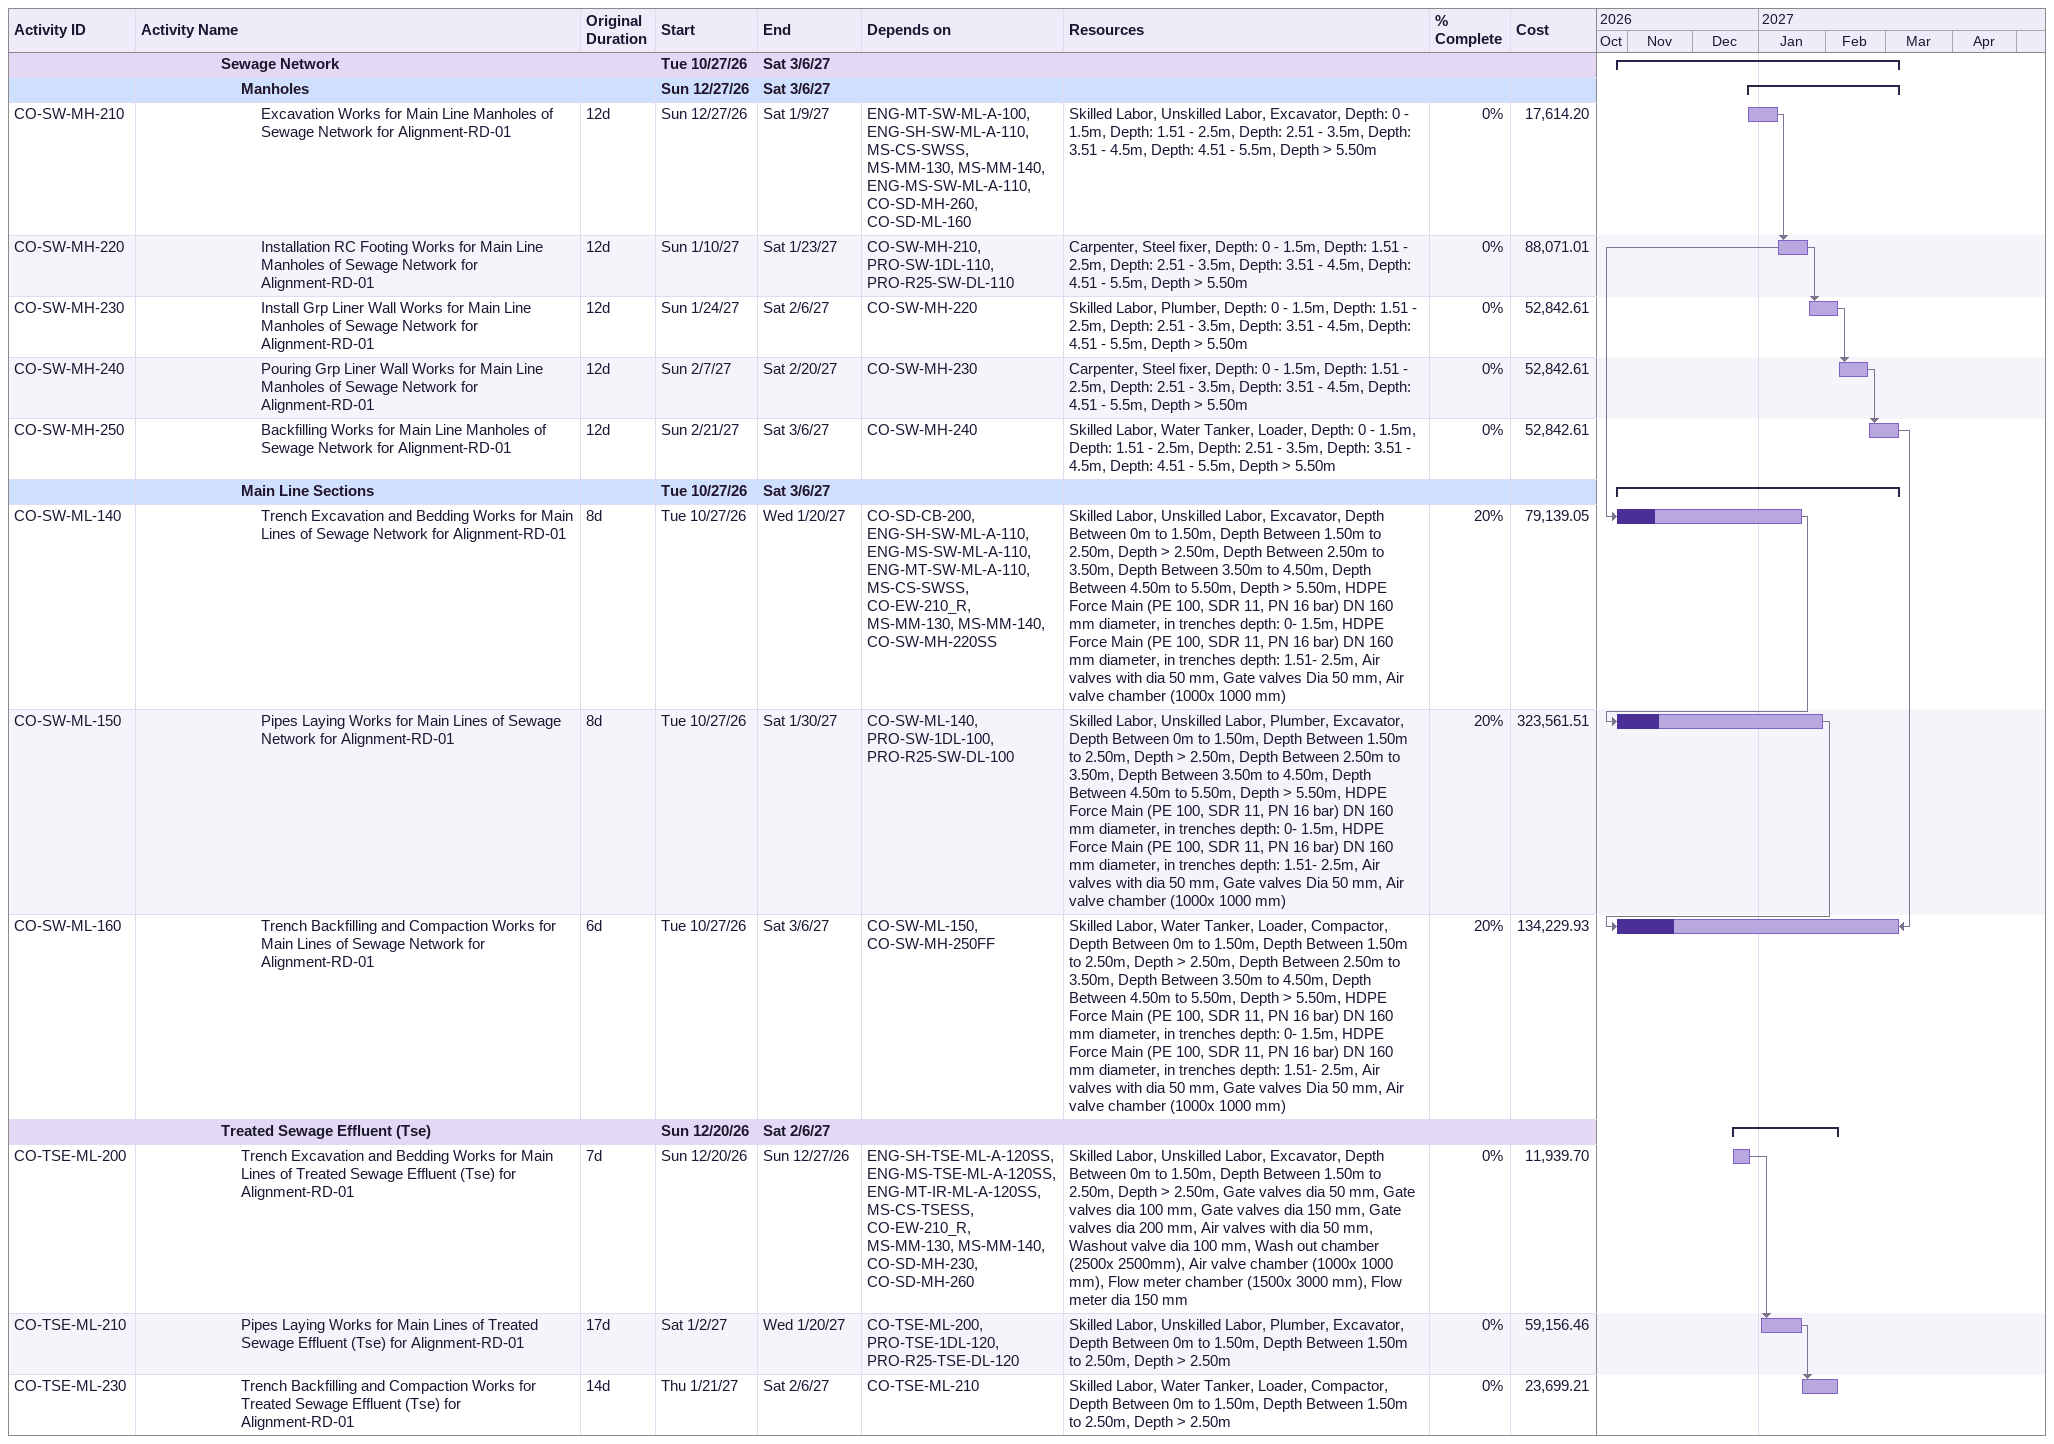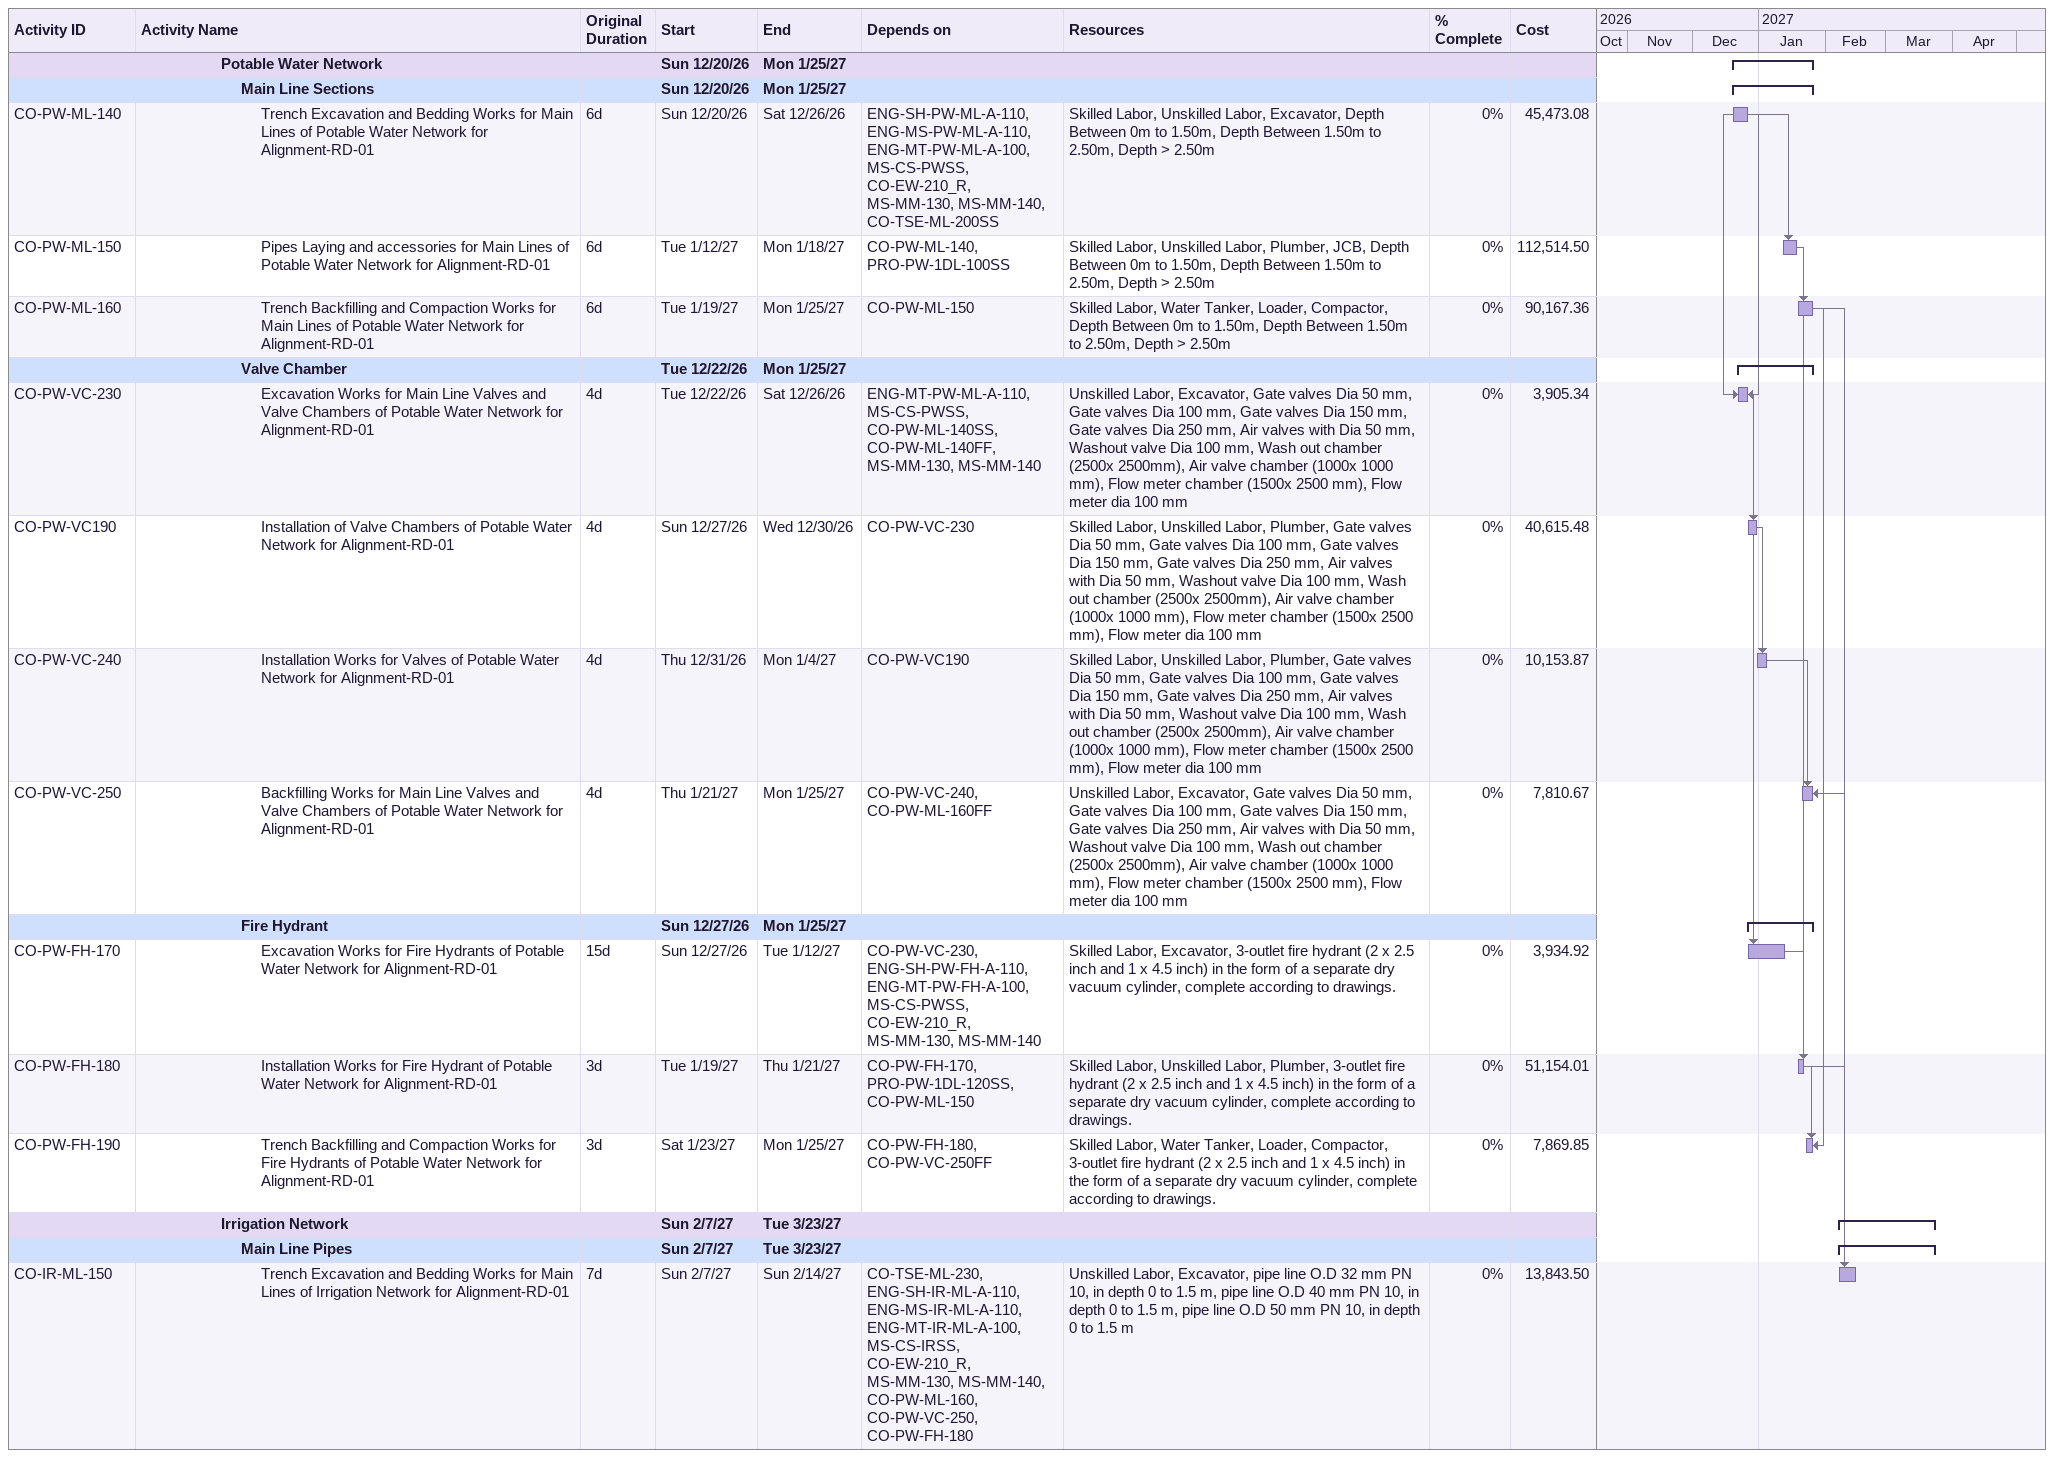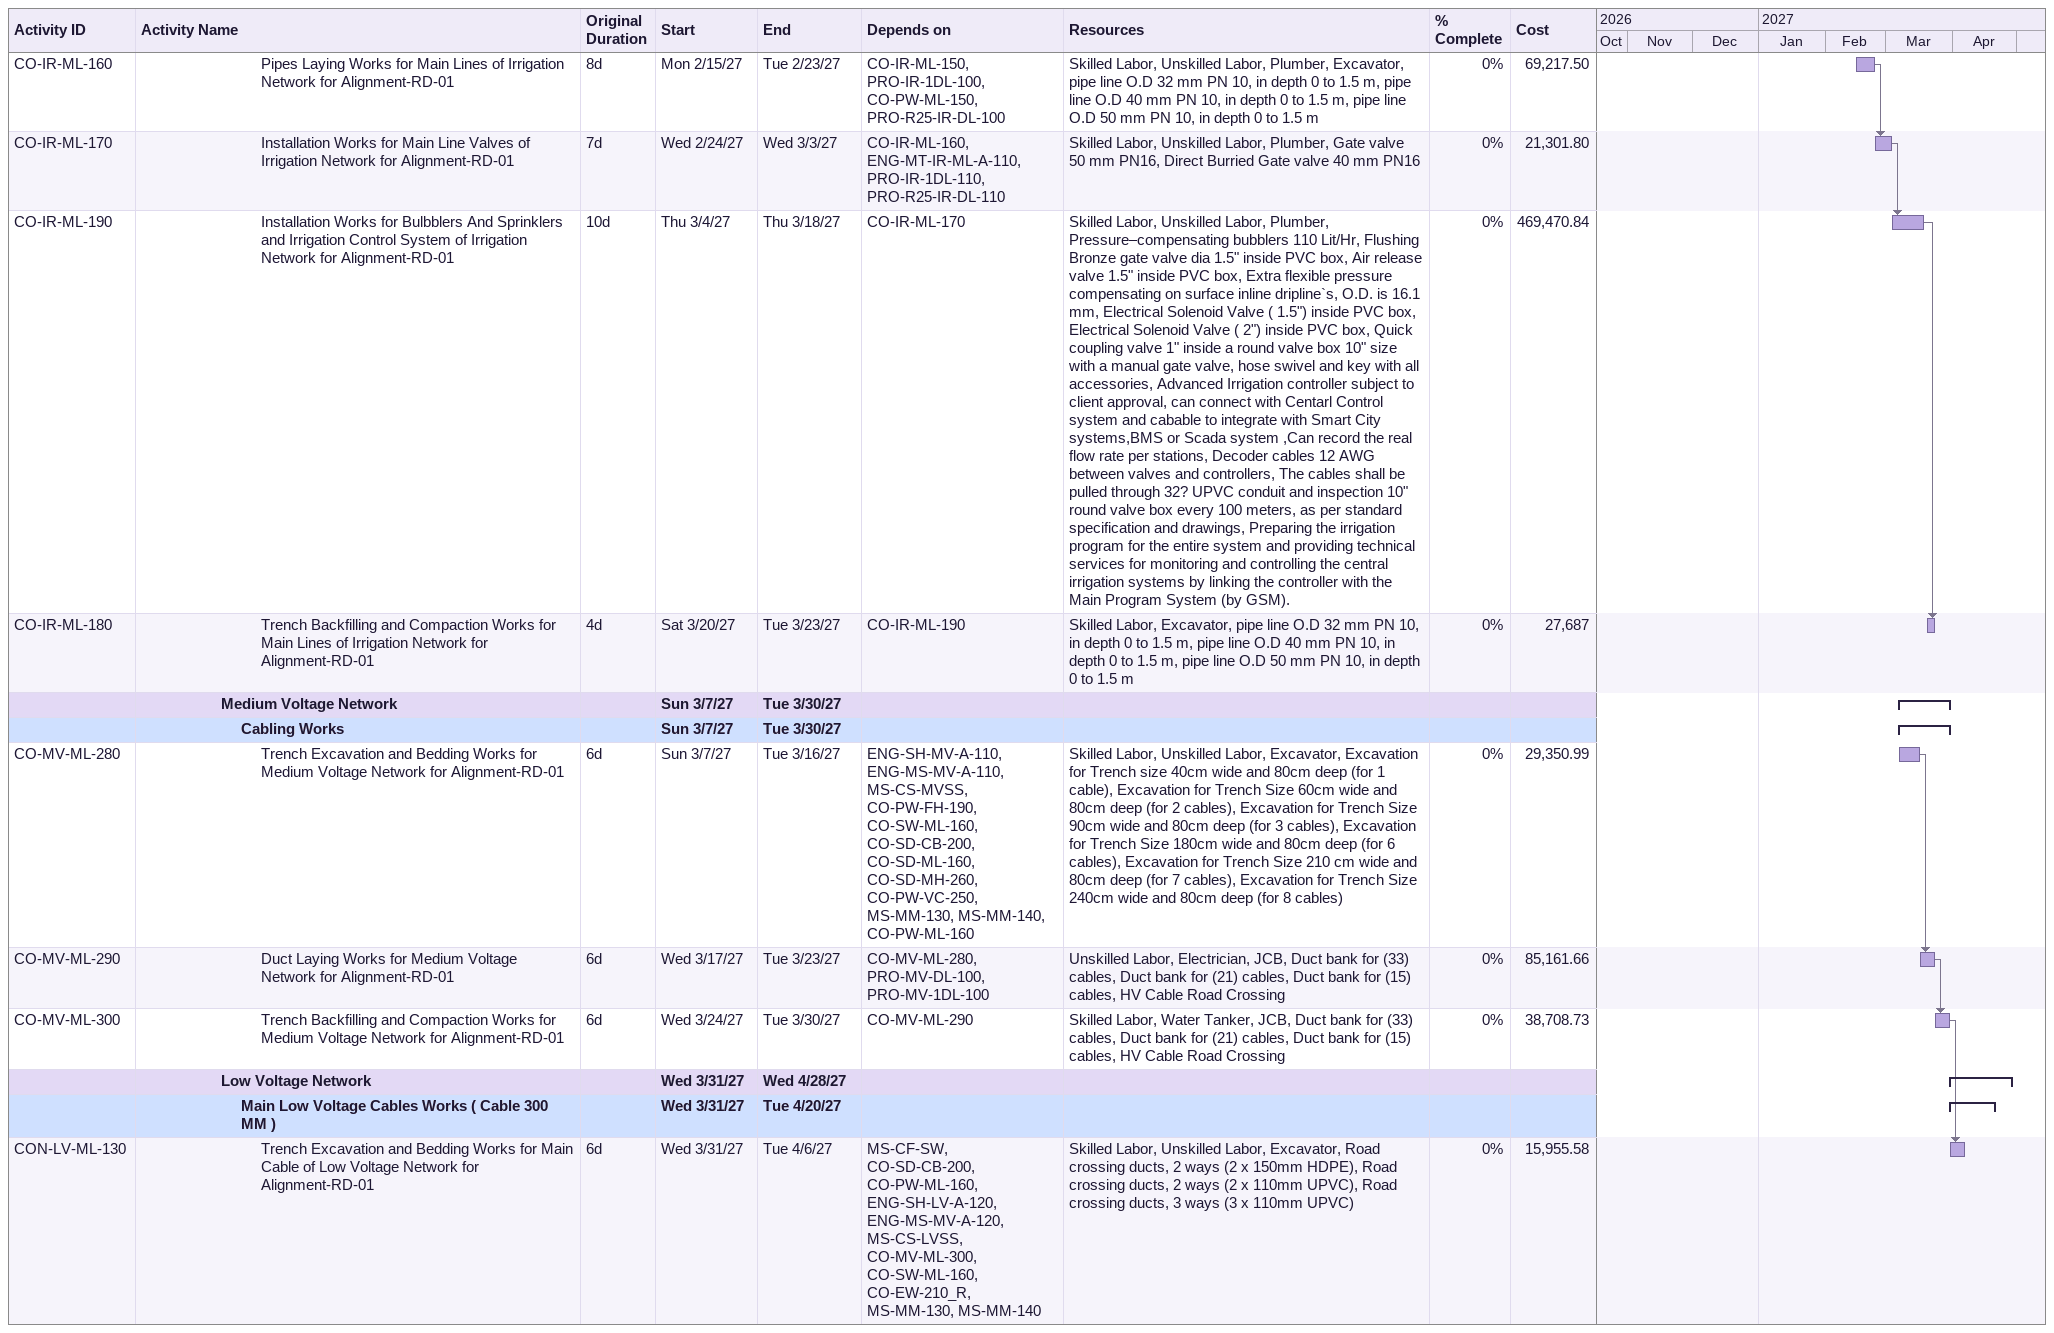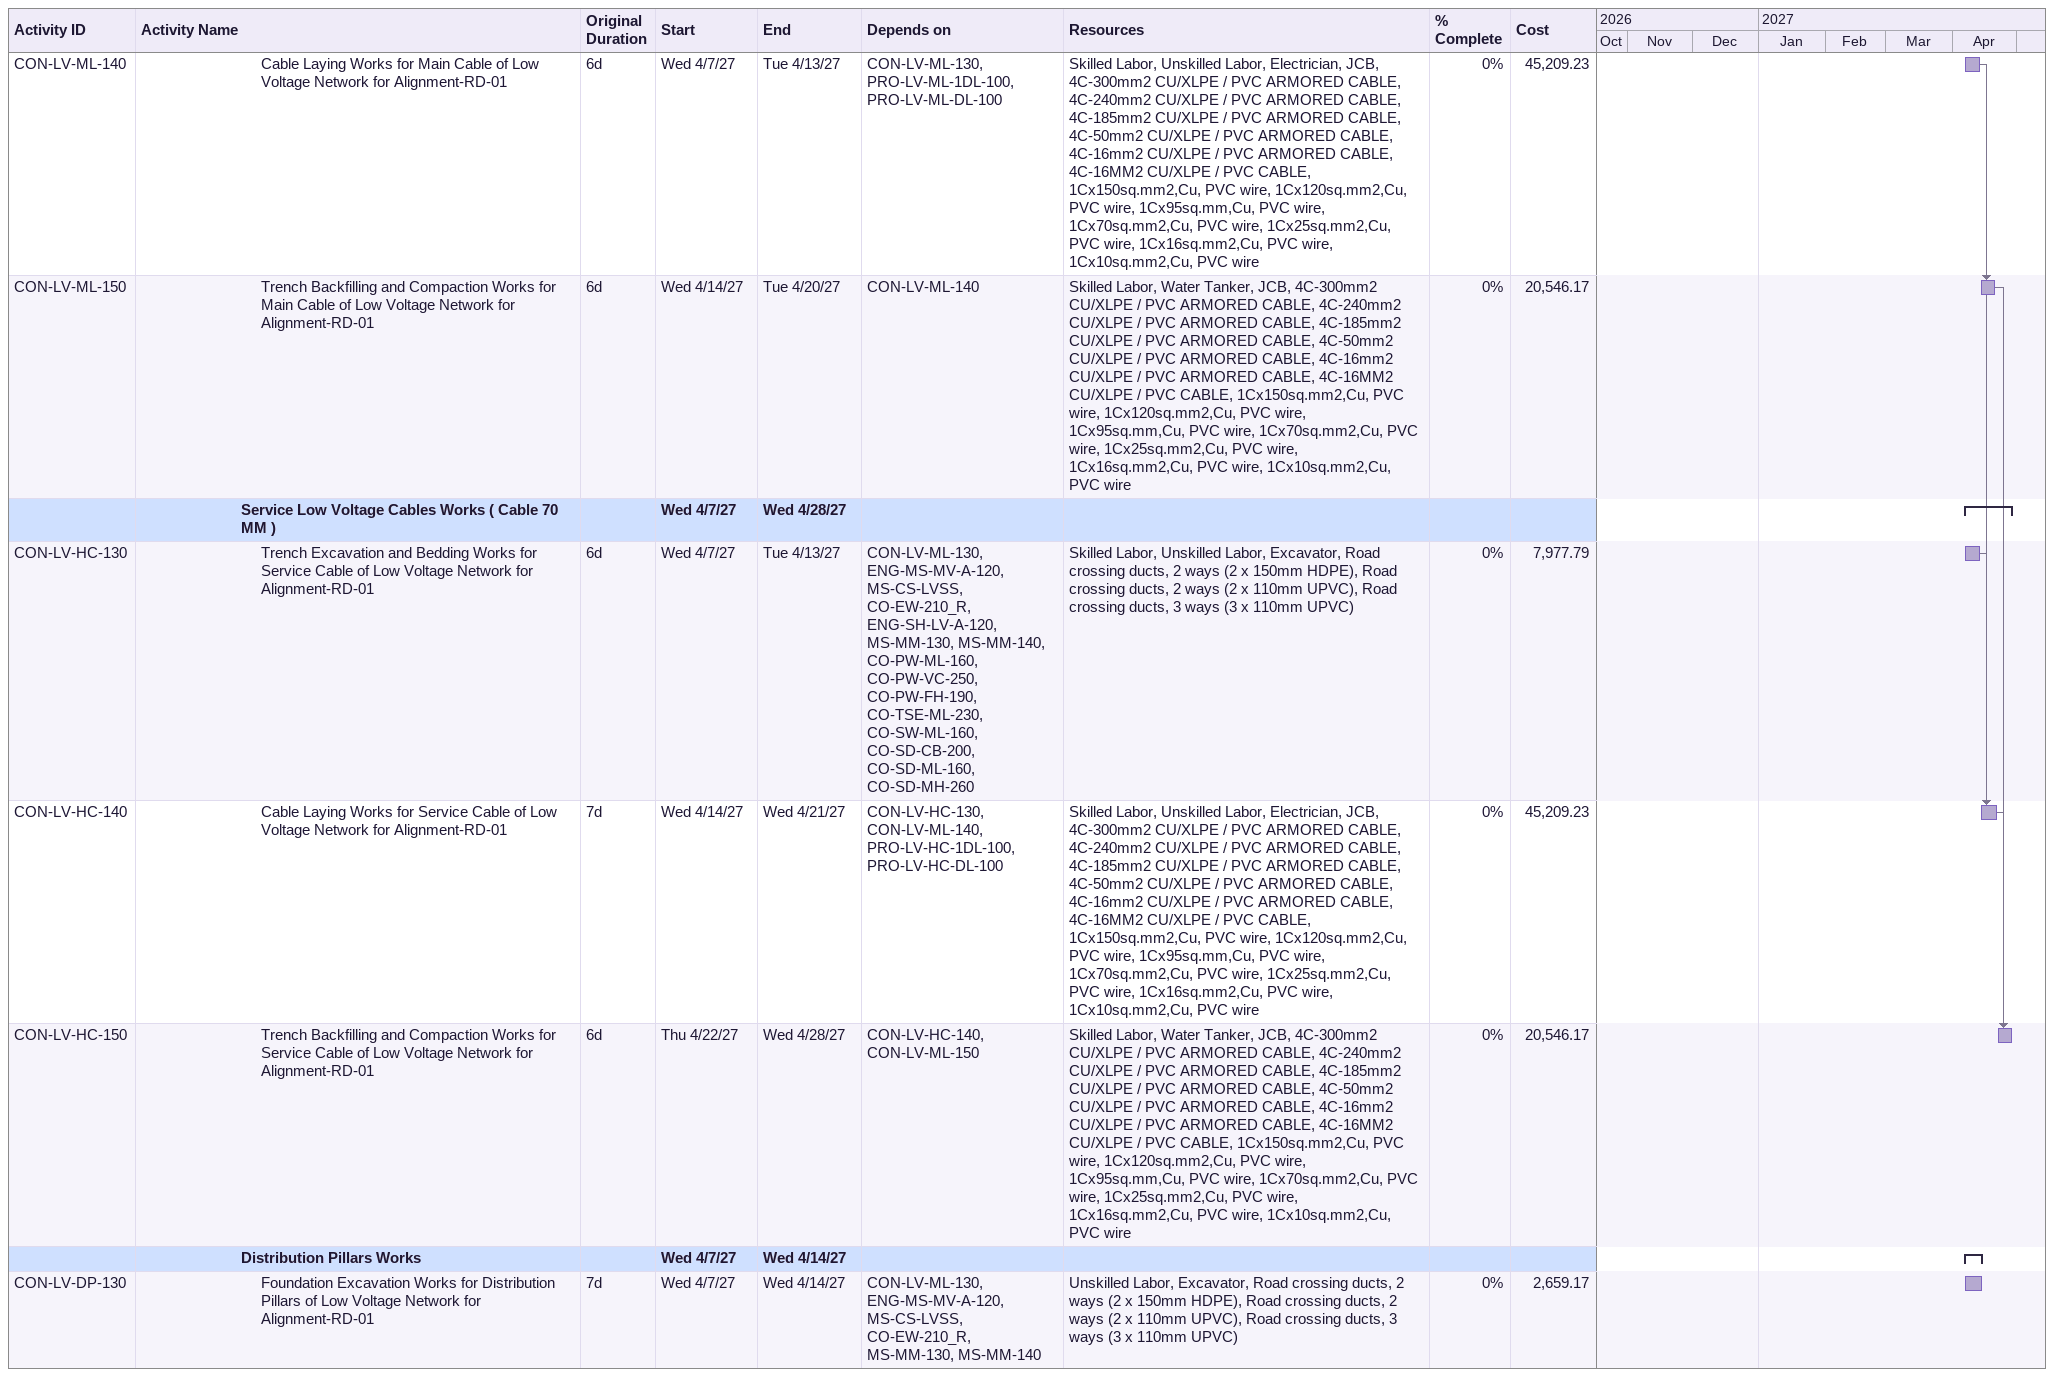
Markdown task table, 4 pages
| ID | Level | Task | Original duration | Start | Finish | Predecessors | Resources | % complete | Cost |
|---|---|---|---|---|---|---|---|---|---|
|  | 5 | **Sewage Network** |  | 2026-10-27 | 2027-03-06 |  |  |  |  |
|  | 6 | **Manholes** |  | 2026-12-27 | 2027-03-06 |  |  |  |  |
| CO-SW-MH-210 | 7 | Excavation Works for Main Line Manholes of Sewage Network for Alignment-RD-01 | 12d | 2026-12-27 | 2027-01-09 | ENG-MT-SW-ML-A-100, ENG-SH-SW-ML-A-110, MS-CS-SWSS, MS-MM-130, MS-MM-140, ENG-MS-SW-ML-A-110, CO-SD-MH-260, CO-SD-ML-160 | Skilled Labor, Unskilled Labor, Excavator, Depth: 0 - 1.5m, Depth: 1.51 - 2.5m, Depth: 2.51 - 3.5m, Depth: 3.51 - 4.5m, Depth: 4.51 - 5.5m, Depth > 5.50m | 0 | 17614.20 |
| CO-SW-MH-220 | 7 | Installation RC Footing Works for Main Line Manholes of Sewage Network for Alignment-RD-01 | 12d | 2027-01-10 | 2027-01-23 | CO-SW-MH-210, PRO-SW-1DL-110, PRO-R25-SW-DL-110 | Carpenter, Steel fixer, Depth: 0 - 1.5m, Depth: 1.51 - 2.5m, Depth: 2.51 - 3.5m, Depth: 3.51 - 4.5m, Depth: 4.51 - 5.5m, Depth > 5.50m | 0 | 88071.01 |
| CO-SW-MH-230 | 7 | Install Grp Liner Wall Works for Main Line Manholes of Sewage Network for Alignment-RD-01 | 12d | 2027-01-24 | 2027-02-06 | CO-SW-MH-220 | Skilled Labor, Plumber, Depth: 0 - 1.5m, Depth: 1.51 - 2.5m, Depth: 2.51 - 3.5m, Depth: 3.51 - 4.5m, Depth: 4.51 - 5.5m, Depth > 5.50m | 0 | 52842.61 |
| CO-SW-MH-240 | 7 | Pouring Grp Liner Wall Works for Main Line Manholes of Sewage Network for Alignment-RD-01 | 12d | 2027-02-07 | 2027-02-20 | CO-SW-MH-230 | Carpenter, Steel fixer, Depth: 0 - 1.5m, Depth: 1.51 - 2.5m, Depth: 2.51 - 3.5m, Depth: 3.51 - 4.5m, Depth: 4.51 - 5.5m, Depth > 5.50m | 0 | 52842.61 |
| CO-SW-MH-250 | 7 | Backfilling Works for Main Line Manholes of Sewage Network for Alignment-RD-01 | 12d | 2027-02-21 | 2027-03-06 | CO-SW-MH-240 | Skilled Labor, Water Tanker, Loader, Depth: 0 - 1.5m, Depth: 1.51 - 2.5m, Depth: 2.51 - 3.5m, Depth: 3.51 - 4.5m, Depth: 4.51 - 5.5m, Depth > 5.50m | 0 | 52842.61 |
|  | 6 | **Main Line Sections** |  | 2026-10-27 | 2027-03-06 |  |  |  |  |
| CO-SW-ML-140 | 7 | Trench Excavation and Bedding Works for Main Lines of Sewage Network for Alignment-RD-01 | 8d | 2026-10-27 | 2027-01-20 | CO-SD-CB-200, ENG-SH-SW-ML-A-110, ENG-MS-SW-ML-A-110, ENG-MT-SW-ML-A-110, MS-CS-SWSS, CO-EW-210_R, MS-MM-130, MS-MM-140, CO-SW-MH-220SS | Skilled Labor, Unskilled Labor, Excavator, Depth Between 0m to 1.50m, Depth Between 1.50m to 2.50m, Depth > 2.50m, Depth Between 2.50m to 3.50m, Depth Between 3.50m to 4.50m, Depth Between 4.50m to 5.50m, Depth > 5.50m, HDPE Force Main (PE 100, SDR 11, PN 16 bar) DN 160 mm diameter, in trenches depth: 0- 1.5m, HDPE Force Main (PE 100, SDR 11, PN 16 bar) DN 160 mm diameter, in trenches depth: 1.51- 2.5m, Air valves with dia 50 mm, Gate valves Dia 50 mm, Air valve chamber (1000x 1000 mm) | 20 | 79139.05 |
| CO-SW-ML-150 | 7 | Pipes Laying Works for Main Lines of Sewage Network for Alignment-RD-01 | 8d | 2026-10-27 | 2027-01-30 | CO-SW-ML-140, PRO-SW-1DL-100, PRO-R25-SW-DL-100 | Skilled Labor, Unskilled Labor, Plumber, Excavator, Depth Between 0m to 1.50m, Depth Between 1.50m to 2.50m, Depth > 2.50m, Depth Between 2.50m to 3.50m, Depth Between 3.50m to 4.50m, Depth Between 4.50m to 5.50m, Depth > 5.50m, HDPE Force Main (PE 100, SDR 11, PN 16 bar) DN 160 mm diameter, in trenches depth: 0- 1.5m, HDPE Force Main (PE 100, SDR 11, PN 16 bar) DN 160 mm diameter, in trenches depth: 1.51- 2.5m, Air valves with dia 50 mm, Gate valves Dia 50 mm, Air valve chamber (1000x 1000 mm) | 20 | 323561.51 |
| CO-SW-ML-160 | 7 | Trench Backfilling and Compaction Works for Main Lines of Sewage Network for Alignment-RD-01 | 6d | 2026-10-27 | 2027-03-06 | CO-SW-ML-150, CO-SW-MH-250FF | Skilled Labor, Water Tanker, Loader, Compactor, Depth Between 0m to 1.50m, Depth Between 1.50m to 2.50m, Depth > 2.50m, Depth Between 2.50m to 3.50m, Depth Between 3.50m to 4.50m, Depth Between 4.50m to 5.50m, Depth > 5.50m, HDPE Force Main (PE 100, SDR 11, PN 16 bar) DN 160 mm diameter, in trenches depth: 0- 1.5m, HDPE Force Main (PE 100, SDR 11, PN 16 bar) DN 160 mm diameter, in trenches depth: 1.51- 2.5m, Air valves with dia 50 mm, Gate valves Dia 50 mm, Air valve chamber (1000x 1000 mm) | 20 | 134229.93 |
|  | 5 | **Treated Sewage Effluent (Tse)** |  | 2026-12-20 | 2027-02-06 |  |  |  |  |
| CO-TSE-ML-200 | 6 | Trench Excavation and Bedding Works for Main Lines of Treated Sewage Effluent (Tse) for Alignment-RD-01 | 7d | 2026-12-20 | 2026-12-27 | ENG-SH-TSE-ML-A-120SS, ENG-MS-TSE-ML-A-120SS, ENG-MT-IR-ML-A-120SS, MS-CS-TSESS, CO-EW-210_R, MS-MM-130, MS-MM-140, CO-SD-MH-230, CO-SD-MH-260 | Skilled Labor, Unskilled Labor, Excavator, Depth Between 0m to 1.50m, Depth Between 1.50m to 2.50m, Depth > 2.50m, Gate valves dia 50 mm, Gate valves dia 100 mm, Gate valves dia 150 mm, Gate valves dia 200 mm, Air valves with dia 50 mm, Washout valve dia 100 mm, Wash out chamber (2500x 2500mm), Air valve chamber (1000x 1000 mm), Flow meter chamber (1500x 3000 mm), Flow meter dia 150 mm | 0 | 11939.70 |
| CO-TSE-ML-210 | 6 | Pipes Laying Works for Main Lines of Treated Sewage Effluent (Tse) for Alignment-RD-01 | 17d | 2027-01-02 | 2027-01-20 | CO-TSE-ML-200, PRO-TSE-1DL-120, PRO-R25-TSE-DL-120 | Skilled Labor, Unskilled Labor, Plumber, Excavator, Depth Between 0m to 1.50m, Depth Between 1.50m to 2.50m, Depth > 2.50m | 0 | 59156.46 |
| CO-TSE-ML-230 | 6 | Trench Backfilling and Compaction Works for Treated Sewage Effluent (Tse) for Alignment-RD-01 | 14d | 2027-01-21 | 2027-02-06 | CO-TSE-ML-210 | Skilled Labor, Water Tanker, Loader, Compactor, Depth Between 0m to 1.50m, Depth Between 1.50m to 2.50m, Depth > 2.50m | 0 | 23699.21 |
|  | 5 | **Potable Water Network** |  | 2026-12-20 | 2027-01-25 |  |  |  |  |
|  | 6 | **Main Line Sections** |  | 2026-12-20 | 2027-01-25 |  |  |  |  |
| CO-PW-ML-140 | 7 | Trench Excavation and Bedding Works for Main Lines of Potable Water Network for Alignment-RD-01 | 6d | 2026-12-20 | 2026-12-26 | ENG-SH-PW-ML-A-110, ENG-MS-PW-ML-A-110, ENG-MT-PW-ML-A-100, MS-CS-PWSS, CO-EW-210_R, MS-MM-130, MS-MM-140, CO-TSE-ML-200SS | Skilled Labor, Unskilled Labor, Excavator, Depth Between 0m to 1.50m, Depth Between 1.50m to 2.50m, Depth > 2.50m | 0 | 45473.08 |
| CO-PW-ML-150 | 7 | Pipes Laying and accessories for Main Lines of Potable Water Network for Alignment-RD-01 | 6d | 2027-01-12 | 2027-01-18 | CO-PW-ML-140, PRO-PW-1DL-100SS | Skilled Labor, Unskilled Labor, Plumber, JCB, Depth Between 0m to 1.50m, Depth Between 1.50m to 2.50m, Depth > 2.50m | 0 | 112514.50 |
| CO-PW-ML-160 | 7 | Trench Backfilling and Compaction Works for Main Lines of Potable Water Network for Alignment-RD-01 | 6d | 2027-01-19 | 2027-01-25 | CO-PW-ML-150 | Skilled Labor, Water Tanker, Loader, Compactor, Depth Between 0m to 1.50m, Depth Between 1.50m to 2.50m, Depth > 2.50m | 0 | 90167.36 |
|  | 6 | **Valve Chamber** |  | 2026-12-22 | 2027-01-25 |  |  |  |  |
| CO-PW-VC-230 | 7 | Excavation Works for Main Line Valves and Valve Chambers of Potable Water Network for Alignment-RD-01 | 4d | 2026-12-22 | 2026-12-26 | ENG-MT-PW-ML-A-110, MS-CS-PWSS, CO-PW-ML-140SS, CO-PW-ML-140FF, MS-MM-130, MS-MM-140 | Unskilled Labor, Excavator, Gate valves Dia 50 mm, Gate valves Dia 100 mm, Gate valves Dia 150 mm, Gate valves Dia 250 mm, Air valves with Dia 50 mm, Washout valve Dia 100 mm, Wash out chamber (2500x 2500mm), Air valve chamber (1000x 1000 mm), Flow meter chamber (1500x 2500 mm), Flow meter dia 100 mm | 0 | 3905.34 |
| CO-PW-VC190 | 7 | Installation of Valve Chambers of Potable Water Network for Alignment-RD-01 | 4d | 2026-12-27 | 2026-12-30 | CO-PW-VC-230 | Skilled Labor, Unskilled Labor, Plumber, Gate valves Dia 50 mm, Gate valves Dia 100 mm, Gate valves Dia 150 mm, Gate valves Dia 250 mm, Air valves with Dia 50 mm, Washout valve Dia 100 mm, Wash out chamber (2500x 2500mm), Air valve chamber (1000x 1000 mm), Flow meter chamber (1500x 2500 mm), Flow meter dia 100 mm | 0 | 40615.48 |
| CO-PW-VC-240 | 7 | Installation Works for Valves of Potable Water Network for Alignment-RD-01 | 4d | 2026-12-31 | 2027-01-04 | CO-PW-VC190 | Skilled Labor, Unskilled Labor, Plumber, Gate valves Dia 50 mm, Gate valves Dia 100 mm, Gate valves Dia 150 mm, Gate valves Dia 250 mm, Air valves with Dia 50 mm, Washout valve Dia 100 mm, Wash out chamber (2500x 2500mm), Air valve chamber (1000x 1000 mm), Flow meter chamber (1500x 2500 mm), Flow meter dia 100 mm | 0 | 10153.87 |
| CO-PW-VC-250 | 7 | Backfilling Works for Main Line Valves and Valve Chambers of Potable Water Network for Alignment-RD-01 | 4d | 2027-01-21 | 2027-01-25 | CO-PW-VC-240, CO-PW-ML-160FF | Unskilled Labor, Excavator, Gate valves Dia 50 mm, Gate valves Dia 100 mm, Gate valves Dia 150 mm, Gate valves Dia 250 mm, Air valves with Dia 50 mm, Washout valve Dia 100 mm, Wash out chamber (2500x 2500mm), Air valve chamber (1000x 1000 mm), Flow meter chamber (1500x 2500 mm), Flow meter dia 100 mm | 0 | 7810.67 |
|  | 6 | **Fire Hydrant** |  | 2026-12-27 | 2027-01-25 |  |  |  |  |
| CO-PW-FH-170 | 7 | Excavation Works for Fire Hydrants of Potable Water Network for Alignment-RD-01 | 15d | 2026-12-27 | 2027-01-12 | CO-PW-VC-230, ENG-SH-PW-FH-A-110, ENG-MT-PW-FH-A-100, MS-CS-PWSS, CO-EW-210_R, MS-MM-130, MS-MM-140 | Skilled Labor, Excavator, 3-outlet fire hydrant (2 x 2.5 inch and 1 x 4.5 inch) in the form of a separate dry vacuum cylinder, complete according to drawings. | 0 | 3934.92 |
| CO-PW-FH-180 | 7 | Installation Works for Fire Hydrant of Potable Water Network for Alignment-RD-01 | 3d | 2027-01-19 | 2027-01-21 | CO-PW-FH-170, PRO-PW-1DL-120SS, CO-PW-ML-150 | Skilled Labor, Unskilled Labor, Plumber, 3-outlet fire hydrant (2 x 2.5 inch and 1 x 4.5 inch) in the form of a separate dry vacuum cylinder, complete according to drawings. | 0 | 51154.01 |
| CO-PW-FH-190 | 7 | Trench Backfilling and Compaction Works for Fire Hydrants of Potable Water Network for Alignment-RD-01 | 3d | 2027-01-23 | 2027-01-25 | CO-PW-FH-180, CO-PW-VC-250FF | Skilled Labor, Water Tanker, Loader, Compactor, 3-outlet fire hydrant (2 x 2.5 inch and 1 x 4.5 inch) in the form of a separate dry vacuum cylinder, complete according to drawings. | 0 | 7869.85 |
|  | 5 | **Irrigation Network** |  | 2027-02-07 | 2027-03-23 |  |  |  |  |
|  | 6 | **Main Line Pipes** |  | 2027-02-07 | 2027-03-23 |  |  |  |  |
| CO-IR-ML-150 | 7 | Trench Excavation and Bedding Works for Main Lines of Irrigation Network for Alignment-RD-01 | 7d | 2027-02-07 | 2027-02-14 | CO-TSE-ML-230, ENG-SH-IR-ML-A-110, ENG-MS-IR-ML-A-110, ENG-MT-IR-ML-A-100, MS-CS-IRSS, CO-EW-210_R, MS-MM-130, MS-MM-140, CO-PW-ML-160, CO-PW-VC-250, CO-PW-FH-180 | Unskilled Labor, Excavator, pipe line O.D 32 mm PN 10, in depth 0 to 1.5 m, pipe line O.D 40 mm PN 10, in depth 0 to 1.5 m, pipe line O.D 50 mm PN 10, in depth 0 to 1.5 m | 0 | 13843.50 |
| CO-IR-ML-160 | 7 | Pipes Laying Works for Main Lines of Irrigation Network for Alignment-RD-01 | 8d | 2027-02-15 | 2027-02-23 | CO-IR-ML-150, PRO-IR-1DL-100, CO-PW-ML-150, PRO-R25-IR-DL-100 | Skilled Labor, Unskilled Labor, Plumber, Excavator, pipe line O.D 32 mm PN 10, in depth 0 to 1.5 m, pipe line O.D 40 mm PN 10, in depth 0 to 1.5 m, pipe line O.D 50 mm PN 10, in depth 0 to 1.5 m | 0 | 69217.50 |
| CO-IR-ML-170 | 7 | Installation Works for Main Line Valves of Irrigation Network for Alignment-RD-01 | 7d | 2027-02-24 | 2027-03-03 | CO-IR-ML-160, ENG-MT-IR-ML-A-110, PRO-IR-1DL-110, PRO-R25-IR-DL-110 | Skilled Labor, Unskilled Labor, Plumber, Gate valve 50 mm PN16, Direct Burried Gate valve 40 mm PN16 | 0 | 21301.80 |
| CO-IR-ML-190 | 7 | Installation Works for Bulbblers And Sprinklers and Irrigation Control System of Irrigation Network for Alignment-RD-01 | 10d | 2027-03-04 | 2027-03-18 | CO-IR-ML-170 | Skilled Labor, Unskilled Labor, Plumber, Pressure–compensating bubblers 110 Lit/Hr, Flushing Bronze gate valve dia 1.5" inside PVC box, Air release valve 1.5" inside PVC box, Extra flexible pressure compensating on surface inline dripline`s, O.D. is 16.1 mm, Electrical Solenoid Valve ( 1.5") inside PVC box, Electrical Solenoid Valve ( 2") inside PVC box, Quick coupling valve 1" inside a round valve box 10" size with a manual gate valve, hose swivel and key with all accessories, Advanced Irrigation controller subject to client approval, can connect with Centarl Control system and cabable to integrate with Smart City systems,BMS or Scada system ,Can record the real flow rate per stations, Decoder cables 12 AWG between valves and controllers, The cables shall be pulled through 32? UPVC conduit and inspection 10" round valve box every 100 meters, as per standard specification and drawings, Preparing the irrigation program for the entire system and providing technical services for monitoring and controlling the central irrigation systems by linking the controller with the Main Program System (by GSM). | 0 | 469470.84 |
| CO-IR-ML-180 | 7 | Trench Backfilling and Compaction Works for Main Lines of Irrigation Network for Alignment-RD-01 | 4d | 2027-03-20 | 2027-03-23 | CO-IR-ML-190 | Skilled Labor, Excavator, pipe line O.D 32 mm PN 10, in depth 0 to 1.5 m, pipe line O.D 40 mm PN 10, in depth 0 to 1.5 m, pipe line O.D 50 mm PN 10, in depth 0 to 1.5 m | 0 | 27687 |
|  | 5 | **Medium Voltage Network** |  | 2027-03-07 | 2027-03-30 |  |  |  |  |
|  | 6 | **Cabling Works** |  | 2027-03-07 | 2027-03-30 |  |  |  |  |
| CO-MV-ML-280 | 7 | Trench Excavation and Bedding Works for Medium Voltage Network for Alignment-RD-01 | 6d | 2027-03-07 | 2027-03-16 | ENG-SH-MV-A-110, ENG-MS-MV-A-110, MS-CS-MVSS, CO-PW-FH-190, CO-SW-ML-160, CO-SD-CB-200, CO-SD-ML-160, CO-SD-MH-260, CO-PW-VC-250, MS-MM-130, MS-MM-140, CO-PW-ML-160 | Skilled Labor, Unskilled Labor, Excavator, Excavation for Trench size 40cm wide and 80cm deep (for 1 cable), Excavation for Trench Size 60cm wide and 80cm deep (for 2 cables), Excavation for Trench Size 90cm wide and 80cm deep (for 3 cables), Excavation for Trench Size 180cm wide and 80cm deep (for 6 cables), Excavation for Trench Size 210 cm wide and 80cm deep (for 7 cables), Excavation for Trench Size 240cm wide and 80cm deep (for 8 cables) | 0 | 29350.99 |
| CO-MV-ML-290 | 7 | Duct Laying Works for Medium Voltage Network for Alignment-RD-01 | 6d | 2027-03-17 | 2027-03-23 | CO-MV-ML-280, PRO-MV-DL-100, PRO-MV-1DL-100 | Unskilled Labor, Electrician, JCB, Duct bank for (33) cables, Duct bank for (21) cables, Duct bank for (15) cables, HV Cable Road Crossing | 0 | 85161.66 |
| CO-MV-ML-300 | 7 | Trench Backfilling and Compaction Works for Medium Voltage Network for Alignment-RD-01 | 6d | 2027-03-24 | 2027-03-30 | CO-MV-ML-290 | Skilled Labor, Water Tanker, JCB, Duct bank for (33) cables, Duct bank for (21) cables, Duct bank for (15) cables, HV Cable Road Crossing | 0 | 38708.73 |
|  | 5 | **Low Voltage Network** |  | 2027-03-31 | 2027-04-28 |  |  |  |  |
|  | 6 | **Main Low Voltage Cables Works ( Cable 300 MM )** |  | 2027-03-31 | 2027-04-20 |  |  |  |  |
| CON-LV-ML-130 | 7 | Trench Excavation and Bedding Works for Main Cable of Low Voltage Network for Alignment-RD-01 | 6d | 2027-03-31 | 2027-04-06 | MS-CF-SW, CO-SD-CB-200, CO-PW-ML-160, ENG-SH-LV-A-120, ENG-MS-MV-A-120, MS-CS-LVSS, CO-MV-ML-300, CO-SW-ML-160, CO-EW-210_R, MS-MM-130, MS-MM-140 | Skilled Labor, Unskilled Labor, Excavator, Road crossing ducts, 2 ways (2 x 150mm HDPE), Road crossing ducts, 2 ways (2 x 110mm UPVC), Road crossing ducts, 3 ways (3 x 110mm UPVC) | 0 | 15955.58 |
| CON-LV-ML-140 | 7 | Cable Laying Works for Main Cable of Low Voltage Network for Alignment-RD-01 | 6d | 2027-04-07 | 2027-04-13 | CON-LV-ML-130, PRO-LV-ML-1DL-100, PRO-LV-ML-DL-100 | Skilled Labor, Unskilled Labor, Electrician, JCB, 4C-300mm2 CU/XLPE / PVC ARMORED CABLE, 4C-240mm2 CU/XLPE / PVC ARMORED CABLE, 4C-185mm2 CU/XLPE / PVC ARMORED CABLE, 4C-50mm2 CU/XLPE / PVC ARMORED CABLE, 4C-16mm2 CU/XLPE / PVC ARMORED CABLE, 4C-16MM2 CU/XLPE / PVC CABLE, 1Cx150sq.mm2,Cu, PVC wire, 1Cx120sq.mm2,Cu, PVC wire, 1Cx95sq.mm,Cu, PVC wire, 1Cx70sq.mm2,Cu, PVC wire, 1Cx25sq.mm2,Cu, PVC wire, 1Cx16sq.mm2,Cu, PVC wire, 1Cx10sq.mm2,Cu, PVC wire | 0 | 45209.23 |
| CON-LV-ML-150 | 7 | Trench Backfilling and Compaction Works for Main Cable of Low Voltage Network for Alignment-RD-01 | 6d | 2027-04-14 | 2027-04-20 | CON-LV-ML-140 | Skilled Labor, Water Tanker, JCB, 4C-300mm2 CU/XLPE / PVC ARMORED CABLE, 4C-240mm2 CU/XLPE / PVC ARMORED CABLE, 4C-185mm2 CU/XLPE / PVC ARMORED CABLE, 4C-50mm2 CU/XLPE / PVC ARMORED CABLE, 4C-16mm2 CU/XLPE / PVC ARMORED CABLE, 4C-16MM2 CU/XLPE / PVC CABLE, 1Cx150sq.mm2,Cu, PVC wire, 1Cx120sq.mm2,Cu, PVC wire, 1Cx95sq.mm,Cu, PVC wire, 1Cx70sq.mm2,Cu, PVC wire, 1Cx25sq.mm2,Cu, PVC wire, 1Cx16sq.mm2,Cu, PVC wire, 1Cx10sq.mm2,Cu, PVC wire | 0 | 20546.17 |
|  | 6 | **Service Low Voltage Cables Works ( Cable 70 MM )** |  | 2027-04-07 | 2027-04-28 |  |  |  |  |
| CON-LV-HC-130 | 7 | Trench Excavation and Bedding Works for Service Cable of Low Voltage Network for Alignment-RD-01 | 6d | 2027-04-07 | 2027-04-13 | CON-LV-ML-130, ENG-MS-MV-A-120, MS-CS-LVSS, CO-EW-210_R, ENG-SH-LV-A-120, MS-MM-130, MS-MM-140, CO-PW-ML-160, CO-PW-VC-250, CO-PW-FH-190, CO-TSE-ML-230, CO-SW-ML-160, CO-SD-CB-200, CO-SD-ML-160, CO-SD-MH-260 | Skilled Labor, Unskilled Labor, Excavator, Road crossing ducts, 2 ways (2 x 150mm HDPE), Road crossing ducts, 2 ways (2 x 110mm UPVC), Road crossing ducts, 3 ways (3 x 110mm UPVC) | 0 | 7977.79 |
| CON-LV-HC-140 | 7 | Cable Laying Works for Service Cable of Low Voltage Network for Alignment-RD-01 | 7d | 2027-04-14 | 2027-04-21 | CON-LV-HC-130, CON-LV-ML-140, PRO-LV-HC-1DL-100, PRO-LV-HC-DL-100 | Skilled Labor, Unskilled Labor, Electrician, JCB, 4C-300mm2 CU/XLPE / PVC ARMORED CABLE, 4C-240mm2 CU/XLPE / PVC ARMORED CABLE, 4C-185mm2 CU/XLPE / PVC ARMORED CABLE, 4C-50mm2 CU/XLPE / PVC ARMORED CABLE, 4C-16mm2 CU/XLPE / PVC ARMORED CABLE, 4C-16MM2 CU/XLPE / PVC CABLE, 1Cx150sq.mm2,Cu, PVC wire, 1Cx120sq.mm2,Cu, PVC wire, 1Cx95sq.mm,Cu, PVC wire, 1Cx70sq.mm2,Cu, PVC wire, 1Cx25sq.mm2,Cu, PVC wire, 1Cx16sq.mm2,Cu, PVC wire, 1Cx10sq.mm2,Cu, PVC wire | 0 | 45209.23 |
| CON-LV-HC-150 | 7 | Trench Backfilling and Compaction Works for Service Cable of Low Voltage Network for Alignment-RD-01 | 6d | 2027-04-22 | 2027-04-28 | CON-LV-HC-140, CON-LV-ML-150 | Skilled Labor, Water Tanker, JCB, 4C-300mm2 CU/XLPE / PVC ARMORED CABLE, 4C-240mm2 CU/XLPE / PVC ARMORED CABLE, 4C-185mm2 CU/XLPE / PVC ARMORED CABLE, 4C-50mm2 CU/XLPE / PVC ARMORED CABLE, 4C-16mm2 CU/XLPE / PVC ARMORED CABLE, 4C-16MM2 CU/XLPE / PVC CABLE, 1Cx150sq.mm2,Cu, PVC wire, 1Cx120sq.mm2,Cu, PVC wire, 1Cx95sq.mm,Cu, PVC wire, 1Cx70sq.mm2,Cu, PVC wire, 1Cx25sq.mm2,Cu, PVC wire, 1Cx16sq.mm2,Cu, PVC wire, 1Cx10sq.mm2,Cu, PVC wire | 0 | 20546.17 |
|  | 6 | **Distribution Pillars Works** |  | 2027-04-07 | 2027-04-14 |  |  |  |  |
| CON-LV-DP-130 | 7 | Foundation Excavation Works for Distribution Pillars of Low Voltage Network for Alignment-RD-01 | 7d | 2027-04-07 | 2027-04-14 | CON-LV-ML-130, ENG-MS-MV-A-120, MS-CS-LVSS, CO-EW-210_R, MS-MM-130, MS-MM-140 | Unskilled Labor, Excavator, Road crossing ducts, 2 ways (2 x 150mm HDPE), Road crossing ducts, 2 ways (2 x 110mm UPVC), Road crossing ducts, 3 ways (3 x 110mm UPVC) | 0 | 2659.17 |
